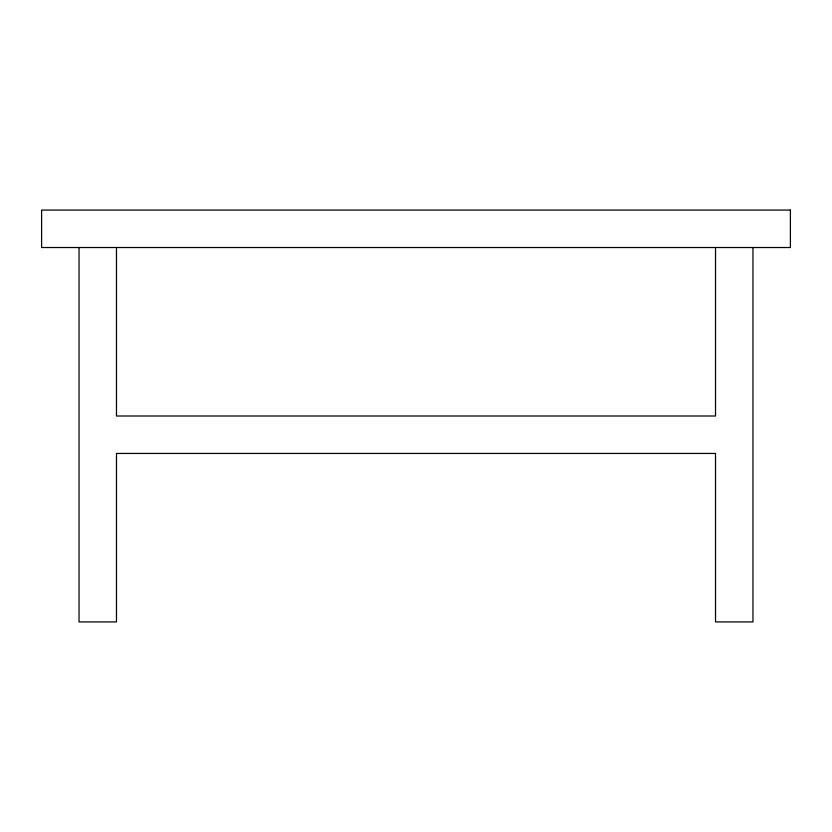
<?xml version="1.0" encoding="UTF-8"?>
<svg xmlns="http://www.w3.org/2000/svg" width="832" height="832" viewBox="0 0 832 832"><rect width="100%" height="100%" fill="white"/><g stroke="black" fill="none" stroke-linecap="round" stroke-linejoin="round"><path stroke-width="1.25" d="M752.96 247.52L752.96 621.92L715.52 621.92L715.52 453.44L116.48 453.44L116.48 621.92L79.04 621.92L79.04 247.52M715.52 247.52L715.52 416L116.48 416L116.48 247.52M790.4 210.08L41.6 210.08L41.6 247.52L790.4 247.52L790.4 210.08"/></g></svg>
